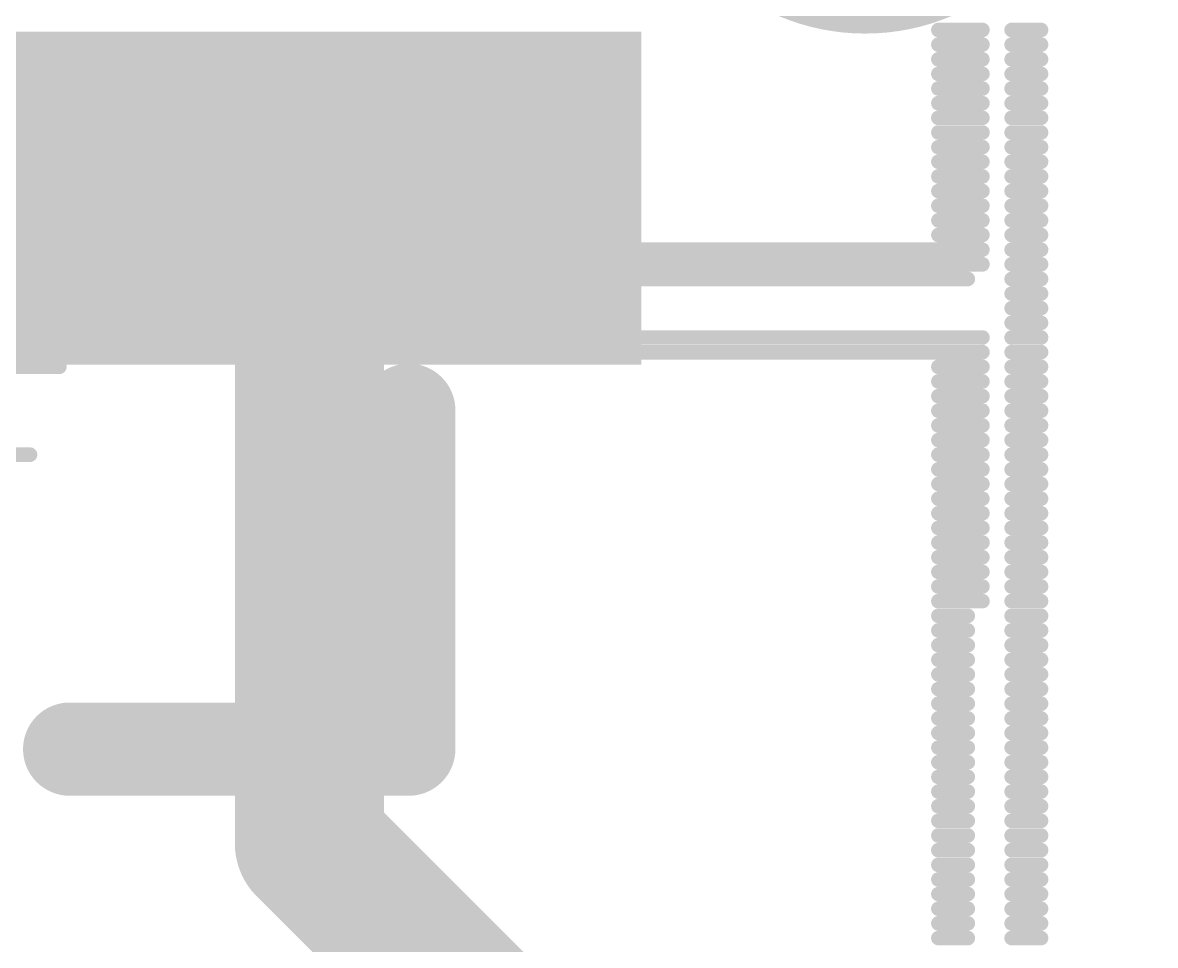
# Model space of a CAD drawing. Header units: inches. Extents: x -8 to 384, y -12 to 64.
# Drawn here: x 12.392 to 13.933, y 3.285 to 4.541 of the extents above; entities that cross this region are included whole.
import ezdxf

# ---------------------------------------------------------------- set-up
doc = ezdxf.new("R2010")
doc.units = ezdxf.units.IN
for name, color, linetype in [('Board_outline', 216, 'Continuous'), ('Bottom Layer', 5, 'Continuous'), ('Bottom Overlay', 54, 'Continuous'), ('Top Layer', 1, 'Continuous'), ('Top Overlay', 2, 'Continuous'), ('Top Paste', 8, 'Continuous'), ('Top Solder', 216, 'Continuous')]:
    doc.layers.add(name, color=color, linetype=linetype)

# ---------------------------------------------------------------- blocks, each defined once
blk = doc.blocks.new('QFN64_45')
at = {"layer": 'Top Layer'}
blk.add_hatch(color=1, dxfattribs=at).paths.add_polyline_path([(4.05, -3.625), (4.75, -3.625), (4.75, -3.875), (4.05, -3.875)])
at = {"layer": 'Top Paste'}
blk.add_hatch(color=8, dxfattribs=at).paths.add_polyline_path([(4.05, -3.625), (4.75, -3.625), (4.75, -3.875), (4.05, -3.875)])
at = {"layer": 'Top Solder'}
blk.add_hatch(color=216, dxfattribs=at).paths.add_polyline_path([(3.9484, -3.5234), (4.8516, -3.5234), (4.8516, -3.9766), (3.9484, -3.9766)])
at = {"layer": 'Top Overlay'}
for points in [[(4.535, -4.5, 0.127, 0.127, 0), (4.535, -4.0386, 0.127, 0.127, 0)], [(4.0736, -4.5, 0.127, 0.127, 0), (4.535, -4.5, 0.127, 0.127, 0)]]:
    blk.add_lwpolyline(points, format="xyseb", dxfattribs=at)
for points in [[(4.5033, -4.0386, 0.0635, 0.0635, 1), (4.5668, -4.0386, 0.0635, 0.0635, 1)], [(4.0419, -4.5, 0.0635, 0.0635, 1), (4.1054, -4.5, 0.0635, 0.0635, 1)], [(4.5033, -4.5, 0.0635, 0.0635, 1), (4.5668, -4.5, 0.0635, 0.0635, 1)], [(4.5033, -4.5, 0.0635, 0.0635, 1), (4.5668, -4.5, 0.0635, 0.0635, 1)]]:
    blk.add_lwpolyline(points, format="xyseb", close=True, dxfattribs=at)

msp = doc.modelspace()

# ---------------------------------------------------------------- hatches: boundary and pattern name
at = {"layer": 'Bottom Layer'}
h = msp.add_hatch(color=5, dxfattribs=at)
edge = h.paths.add_edge_path()
edge.add_arc((13.5382, 4.826), 0.3, 0, 360)
at = {"layer": 'Top Layer'}
h = msp.add_hatch(color=1, dxfattribs=at)
edge = h.paths.add_edge_path()
edge.add_arc((13.5382, 4.826), 0.3, 0, 360)

# ---------------------------------------------------------------- linework, layer by layer
at = {"layer": 'Board_outline'}
msp.add_lwpolyline([(37.5368, 13.3604, 0.254, 0.254, 1), (-7.4632, 13.3604, 0.254, 0.254, 1)], format="xyseb", close=True, dxfattribs=at)
at = {"layer": 'Bottom Overlay'}
for points in [[(13.6379, 4.5309, 0.0199, 0.0199, 0), (13.6977, 4.5309, 0.0199, 0.0199, 0)], [(13.7376, 4.5309, 0.0199, 0.0199, 0), (13.7775, 4.5309, 0.0199, 0.0199, 0)], [(13.6379, 4.511, 0.0199, 0.0199, 0), (13.6977, 4.511, 0.0199, 0.0199, 0)], [(13.7376, 4.511, 0.0199, 0.0199, 0), (13.7775, 4.511, 0.0199, 0.0199, 0)], [(13.6379, 4.491, 0.0199, 0.0199, 0), (13.6977, 4.491, 0.0199, 0.0199, 0)], [(13.7376, 4.491, 0.0199, 0.0199, 0), (13.7775, 4.491, 0.0199, 0.0199, 0)], [(13.6379, 4.4711, 0.0199, 0.0199, 0), (13.6977, 4.4711, 0.0199, 0.0199, 0)], [(13.7376, 4.4711, 0.0199, 0.0199, 0), (13.7775, 4.4711, 0.0199, 0.0199, 0)], [(13.6379, 4.4512, 0.0199, 0.0199, 0), (13.6977, 4.4512, 0.0199, 0.0199, 0)], [(13.7376, 4.4512, 0.0199, 0.0199, 0), (13.7775, 4.4512, 0.0199, 0.0199, 0)], [(13.6379, 4.4312, 0.0199, 0.0199, 0), (13.6977, 4.4312, 0.0199, 0.0199, 0)], [(13.7376, 4.4312, 0.0199, 0.0199, 0), (13.7775, 4.4312, 0.0199, 0.0199, 0)], [(13.6379, 4.4113, 0.0199, 0.0199, 0), (13.6977, 4.4113, 0.0199, 0.0199, 0)], [(13.7376, 4.4113, 0.0199, 0.0199, 0), (13.7775, 4.4113, 0.0199, 0.0199, 0)], [(13.6379, 4.3913, 0.0199, 0.0199, 0), (13.6977, 4.3913, 0.0199, 0.0199, 0)], [(13.7376, 4.3913, 0.0199, 0.0199, 0), (13.7775, 4.3913, 0.0199, 0.0199, 0)], [(13.6379, 4.3714, 0.0199, 0.0199, 0), (13.6977, 4.3714, 0.0199, 0.0199, 0)], [(13.7376, 4.3714, 0.0199, 0.0199, 0), (13.7775, 4.3714, 0.0199, 0.0199, 0)], [(13.6379, 4.3515, 0.0199, 0.0199, 0), (13.6977, 4.3515, 0.0199, 0.0199, 0)], [(13.7376, 4.3515, 0.0199, 0.0199, 0), (13.7775, 4.3515, 0.0199, 0.0199, 0)], [(13.6379, 4.3315, 0.0199, 0.0199, 0), (13.6977, 4.3315, 0.0199, 0.0199, 0)], [(13.7376, 4.3315, 0.0199, 0.0199, 0), (13.7775, 4.3315, 0.0199, 0.0199, 0)], [(13.6379, 4.3116, 0.0199, 0.0199, 0), (13.6977, 4.3116, 0.0199, 0.0199, 0)], [(13.7376, 4.3116, 0.0199, 0.0199, 0), (13.7775, 4.3116, 0.0199, 0.0199, 0)], [(13.6379, 4.2916, 0.0199, 0.0199, 0), (13.6977, 4.2916, 0.0199, 0.0199, 0)], [(13.7376, 4.2916, 0.0199, 0.0199, 0), (13.7775, 4.2916, 0.0199, 0.0199, 0)], [(13.6379, 4.2717, 0.0199, 0.0199, 0), (13.6977, 4.2717, 0.0199, 0.0199, 0)], [(13.7376, 4.2717, 0.0199, 0.0199, 0), (13.7775, 4.2717, 0.0199, 0.0199, 0)], [(12.3817, 4.2518, 0.0199, 0.0199, 0), (12.4215, 4.2518, 0.0199, 0.0199, 0)], [(13.6379, 4.2518, 0.0199, 0.0199, 0), (13.6977, 4.2518, 0.0199, 0.0199, 0)], [(13.7376, 4.2518, 0.0199, 0.0199, 0), (13.7775, 4.2518, 0.0199, 0.0199, 0)], [(12.3418, 4.2318, 0.0199, 0.0199, 0), (13.6977, 4.2318, 0.0199, 0.0199, 0)], [(13.7376, 4.2318, 0.0199, 0.0199, 0), (13.7775, 4.2318, 0.0199, 0.0199, 0)], [(12.3418, 4.2119, 0.0199, 0.0199, 0), (13.6977, 4.2119, 0.0199, 0.0199, 0)], [(13.7376, 4.2119, 0.0199, 0.0199, 0), (13.7775, 4.2119, 0.0199, 0.0199, 0)], [(12.3418, 4.1919, 0.0199, 0.0199, 0), (13.6778, 4.1919, 0.0199, 0.0199, 0)], [(13.7376, 4.1919, 0.0199, 0.0199, 0), (13.7775, 4.1919, 0.0199, 0.0199, 0)], [(12.3418, 4.172, 0.0199, 0.0199, 0), (12.4415, 4.172, 0.0199, 0.0199, 0)], [(13.7376, 4.172, 0.0199, 0.0199, 0), (13.7775, 4.172, 0.0199, 0.0199, 0)], [(12.3617, 4.1521, 0.0199, 0.0199, 0), (12.4415, 4.1521, 0.0199, 0.0199, 0)], [(13.7376, 4.1521, 0.0199, 0.0199, 0), (13.7775, 4.1521, 0.0199, 0.0199, 0)], [(12.3617, 4.1321, 0.0199, 0.0199, 0), (12.4415, 4.1321, 0.0199, 0.0199, 0)], [(13.7376, 4.1321, 0.0199, 0.0199, 0), (13.7775, 4.1321, 0.0199, 0.0199, 0)], [(12.3418, 4.1122, 0.0199, 0.0199, 0), (13.6977, 4.1122, 0.0199, 0.0199, 0)], [(13.7376, 4.1122, 0.0199, 0.0199, 0), (13.7775, 4.1122, 0.0199, 0.0199, 0)], [(12.3418, 4.0922, 0.0199, 0.0199, 0), (13.6977, 4.0922, 0.0199, 0.0199, 0)], [(13.7376, 4.0922, 0.0199, 0.0199, 0), (13.7775, 4.0922, 0.0199, 0.0199, 0)], [(12.3617, 4.0723, 0.0199, 0.0199, 0), (12.4415, 4.0723, 0.0199, 0.0199, 0)], [(13.6379, 4.0723, 0.0199, 0.0199, 0), (13.6977, 4.0723, 0.0199, 0.0199, 0)], [(13.7376, 4.0723, 0.0199, 0.0199, 0), (13.7775, 4.0723, 0.0199, 0.0199, 0)], [(13.6379, 4.0524, 0.0199, 0.0199, 0), (13.6977, 4.0524, 0.0199, 0.0199, 0)], [(13.7376, 4.0524, 0.0199, 0.0199, 0), (13.7775, 4.0524, 0.0199, 0.0199, 0)], [(13.6379, 4.0324, 0.0199, 0.0199, 0), (13.6977, 4.0324, 0.0199, 0.0199, 0)], [(13.7376, 4.0324, 0.0199, 0.0199, 0), (13.7775, 4.0324, 0.0199, 0.0199, 0)], [(13.6379, 4.0125, 0.0199, 0.0199, 0), (13.6977, 4.0125, 0.0199, 0.0199, 0)], [(13.7376, 4.0125, 0.0199, 0.0199, 0), (13.7775, 4.0125, 0.0199, 0.0199, 0)], [(13.6379, 3.9925, 0.0199, 0.0199, 0), (13.6977, 3.9925, 0.0199, 0.0199, 0)], [(13.7376, 3.9925, 0.0199, 0.0199, 0), (13.7775, 3.9925, 0.0199, 0.0199, 0)], [(13.6379, 3.9726, 0.0199, 0.0199, 0), (13.6977, 3.9726, 0.0199, 0.0199, 0)], [(13.7376, 3.9726, 0.0199, 0.0199, 0), (13.7775, 3.9726, 0.0199, 0.0199, 0)], [(12.282, 3.9527, 0.0199, 0.0199, 0), (12.4016, 3.9527, 0.0199, 0.0199, 0)], [(13.6379, 3.9527, 0.0199, 0.0199, 0), (13.6977, 3.9527, 0.0199, 0.0199, 0)], [(13.7376, 3.9527, 0.0199, 0.0199, 0), (13.7775, 3.9527, 0.0199, 0.0199, 0)], [(13.6379, 3.9327, 0.0199, 0.0199, 0), (13.6977, 3.9327, 0.0199, 0.0199, 0)], [(13.7376, 3.9327, 0.0199, 0.0199, 0), (13.7775, 3.9327, 0.0199, 0.0199, 0)], [(13.6379, 3.9128, 0.0199, 0.0199, 0), (13.6977, 3.9128, 0.0199, 0.0199, 0)], [(13.7376, 3.9128, 0.0199, 0.0199, 0), (13.7775, 3.9128, 0.0199, 0.0199, 0)], [(13.6379, 3.8928, 0.0199, 0.0199, 0), (13.6977, 3.8928, 0.0199, 0.0199, 0)], [(13.7376, 3.8928, 0.0199, 0.0199, 0), (13.7775, 3.8928, 0.0199, 0.0199, 0)], [(13.6379, 3.8729, 0.0199, 0.0199, 0), (13.6977, 3.8729, 0.0199, 0.0199, 0)], [(13.7376, 3.8729, 0.0199, 0.0199, 0), (13.7775, 3.8729, 0.0199, 0.0199, 0)], [(13.6379, 3.853, 0.0199, 0.0199, 0), (13.6977, 3.853, 0.0199, 0.0199, 0)], [(13.7376, 3.853, 0.0199, 0.0199, 0), (13.7775, 3.853, 0.0199, 0.0199, 0)], [(13.6379, 3.833, 0.0199, 0.0199, 0), (13.6977, 3.833, 0.0199, 0.0199, 0)], [(13.7376, 3.833, 0.0199, 0.0199, 0), (13.7775, 3.833, 0.0199, 0.0199, 0)], [(13.6379, 3.8131, 0.0199, 0.0199, 0), (13.6977, 3.8131, 0.0199, 0.0199, 0)], [(13.7376, 3.8131, 0.0199, 0.0199, 0), (13.7775, 3.8131, 0.0199, 0.0199, 0)], [(13.6379, 3.7931, 0.0199, 0.0199, 0), (13.6977, 3.7931, 0.0199, 0.0199, 0)], [(13.7376, 3.7931, 0.0199, 0.0199, 0), (13.7775, 3.7931, 0.0199, 0.0199, 0)], [(13.6379, 3.7732, 0.0199, 0.0199, 0), (13.6977, 3.7732, 0.0199, 0.0199, 0)], [(13.7376, 3.7732, 0.0199, 0.0199, 0), (13.7775, 3.7732, 0.0199, 0.0199, 0)], [(13.6379, 3.7533, 0.0199, 0.0199, 0), (13.6977, 3.7533, 0.0199, 0.0199, 0)], [(13.7376, 3.7533, 0.0199, 0.0199, 0), (13.7775, 3.7533, 0.0199, 0.0199, 0)], [(13.6379, 3.7333, 0.0199, 0.0199, 0), (13.6778, 3.7333, 0.0199, 0.0199, 0)], [(13.7376, 3.7333, 0.0199, 0.0199, 0), (13.7775, 3.7333, 0.0199, 0.0199, 0)], [(13.6379, 3.7134, 0.0199, 0.0199, 0), (13.6778, 3.7134, 0.0199, 0.0199, 0)], [(13.7376, 3.7134, 0.0199, 0.0199, 0), (13.7775, 3.7134, 0.0199, 0.0199, 0)], [(13.6379, 3.6934, 0.0199, 0.0199, 0), (13.6778, 3.6934, 0.0199, 0.0199, 0)], [(13.7376, 3.6934, 0.0199, 0.0199, 0), (13.7775, 3.6934, 0.0199, 0.0199, 0)], [(13.6379, 3.6735, 0.0199, 0.0199, 0), (13.6778, 3.6735, 0.0199, 0.0199, 0)], [(13.7376, 3.6735, 0.0199, 0.0199, 0), (13.7775, 3.6735, 0.0199, 0.0199, 0)], [(13.6379, 3.6536, 0.0199, 0.0199, 0), (13.6778, 3.6536, 0.0199, 0.0199, 0)], [(13.7376, 3.6536, 0.0199, 0.0199, 0), (13.7775, 3.6536, 0.0199, 0.0199, 0)], [(13.6379, 3.6336, 0.0199, 0.0199, 0), (13.6778, 3.6336, 0.0199, 0.0199, 0)], [(13.7376, 3.6336, 0.0199, 0.0199, 0), (13.7775, 3.6336, 0.0199, 0.0199, 0)], [(13.6379, 3.6137, 0.0199, 0.0199, 0), (13.6778, 3.6137, 0.0199, 0.0199, 0)], [(13.7376, 3.6137, 0.0199, 0.0199, 0), (13.7775, 3.6137, 0.0199, 0.0199, 0)], [(13.6379, 3.5937, 0.0199, 0.0199, 0), (13.6778, 3.5937, 0.0199, 0.0199, 0)], [(13.7376, 3.5937, 0.0199, 0.0199, 0), (13.7775, 3.5937, 0.0199, 0.0199, 0)], [(13.6379, 3.5738, 0.0199, 0.0199, 0), (13.6778, 3.5738, 0.0199, 0.0199, 0)], [(13.7376, 3.5738, 0.0199, 0.0199, 0), (13.7775, 3.5738, 0.0199, 0.0199, 0)], [(13.6379, 3.5539, 0.0199, 0.0199, 0), (13.6778, 3.5539, 0.0199, 0.0199, 0)], [(13.7376, 3.5539, 0.0199, 0.0199, 0), (13.7775, 3.5539, 0.0199, 0.0199, 0)], [(13.6379, 3.5339, 0.0199, 0.0199, 0), (13.6778, 3.5339, 0.0199, 0.0199, 0)], [(13.7376, 3.5339, 0.0199, 0.0199, 0), (13.7775, 3.5339, 0.0199, 0.0199, 0)], [(13.6379, 3.514, 0.0199, 0.0199, 0), (13.6778, 3.514, 0.0199, 0.0199, 0)], [(13.7376, 3.514, 0.0199, 0.0199, 0), (13.7775, 3.514, 0.0199, 0.0199, 0)], [(13.6379, 3.494, 0.0199, 0.0199, 0), (13.6778, 3.494, 0.0199, 0.0199, 0)], [(13.7376, 3.494, 0.0199, 0.0199, 0), (13.7775, 3.494, 0.0199, 0.0199, 0)], [(13.6379, 3.4741, 0.0199, 0.0199, 0), (13.6778, 3.4741, 0.0199, 0.0199, 0)], [(13.7376, 3.4741, 0.0199, 0.0199, 0), (13.7775, 3.4741, 0.0199, 0.0199, 0)], [(13.6379, 3.4542, 0.0199, 0.0199, 0), (13.6778, 3.4542, 0.0199, 0.0199, 0)], [(13.7376, 3.4542, 0.0199, 0.0199, 0), (13.7775, 3.4542, 0.0199, 0.0199, 0)], [(13.6379, 3.4342, 0.0199, 0.0199, 0), (13.6778, 3.4342, 0.0199, 0.0199, 0)], [(13.7376, 3.4342, 0.0199, 0.0199, 0), (13.7775, 3.4342, 0.0199, 0.0199, 0)], [(13.6379, 3.4143, 0.0199, 0.0199, 0), (13.6778, 3.4143, 0.0199, 0.0199, 0)], [(13.7376, 3.4143, 0.0199, 0.0199, 0), (13.7775, 3.4143, 0.0199, 0.0199, 0)], [(13.6379, 3.3943, 0.0199, 0.0199, 0), (13.6778, 3.3943, 0.0199, 0.0199, 0)], [(13.7376, 3.3943, 0.0199, 0.0199, 0), (13.7775, 3.3943, 0.0199, 0.0199, 0)], [(13.6379, 3.3744, 0.0199, 0.0199, 0), (13.6778, 3.3744, 0.0199, 0.0199, 0)], [(13.7376, 3.3744, 0.0199, 0.0199, 0), (13.7775, 3.3744, 0.0199, 0.0199, 0)], [(13.6379, 3.3545, 0.0199, 0.0199, 0), (13.6778, 3.3545, 0.0199, 0.0199, 0)], [(13.7376, 3.3545, 0.0199, 0.0199, 0), (13.7775, 3.3545, 0.0199, 0.0199, 0)], [(13.6379, 3.3345, 0.0199, 0.0199, 0), (13.6778, 3.3345, 0.0199, 0.0199, 0)], [(13.7376, 3.3345, 0.0199, 0.0199, 0), (13.7775, 3.3345, 0.0199, 0.0199, 0)], [(13.6379, 3.3146, 0.0199, 0.0199, 0), (13.6778, 3.3146, 0.0199, 0.0199, 0)], [(13.7376, 3.3146, 0.0199, 0.0199, 0), (13.7775, 3.3146, 0.0199, 0.0199, 0)], [(13.6379, 3.2946, 0.0199, 0.0199, 0), (13.6778, 3.2946, 0.0199, 0.0199, 0)], [(13.7376, 3.2946, 0.0199, 0.0199, 0), (13.7775, 3.2946, 0.0199, 0.0199, 0)]]:
    msp.add_lwpolyline(points, format="xyseb", dxfattribs=at)
for points in [[(13.6329, 4.5309, 0.00997, 0.00997, 1), (13.6429, 4.5309, 0.00997, 0.00997, 1)], [(13.6927, 4.5309, 0.00997, 0.00997, 1), (13.7027, 4.5309, 0.00997, 0.00997, 1)], [(13.7326, 4.5309, 0.00997, 0.00997, 1), (13.7426, 4.5309, 0.00997, 0.00997, 1)], [(13.7725, 4.5309, 0.00997, 0.00997, 1), (13.7825, 4.5309, 0.00997, 0.00997, 1)], [(13.6329, 4.511, 0.00997, 0.00997, 1), (13.6429, 4.511, 0.00997, 0.00997, 1)], [(13.6927, 4.511, 0.00997, 0.00997, 1), (13.7027, 4.511, 0.00997, 0.00997, 1)], [(13.7326, 4.511, 0.00997, 0.00997, 1), (13.7426, 4.511, 0.00997, 0.00997, 1)], [(13.7725, 4.511, 0.00997, 0.00997, 1), (13.7825, 4.511, 0.00997, 0.00997, 1)], [(13.6329, 4.491, 0.00997, 0.00997, 1), (13.6429, 4.491, 0.00997, 0.00997, 1)], [(13.6927, 4.491, 0.00997, 0.00997, 1), (13.7027, 4.491, 0.00997, 0.00997, 1)], [(13.7326, 4.491, 0.00997, 0.00997, 1), (13.7426, 4.491, 0.00997, 0.00997, 1)], [(13.7725, 4.491, 0.00997, 0.00997, 1), (13.7825, 4.491, 0.00997, 0.00997, 1)], [(13.6329, 4.4711, 0.00997, 0.00997, 1), (13.6429, 4.4711, 0.00997, 0.00997, 1)], [(13.6927, 4.4711, 0.00997, 0.00997, 1), (13.7027, 4.4711, 0.00997, 0.00997, 1)], [(13.7326, 4.4711, 0.00997, 0.00997, 1), (13.7426, 4.4711, 0.00997, 0.00997, 1)], [(13.7725, 4.4711, 0.00997, 0.00997, 1), (13.7825, 4.4711, 0.00997, 0.00997, 1)], [(13.6329, 4.4512, 0.00997, 0.00997, 1), (13.6429, 4.4512, 0.00997, 0.00997, 1)], [(13.6927, 4.4512, 0.00997, 0.00997, 1), (13.7027, 4.4512, 0.00997, 0.00997, 1)], [(13.7326, 4.4512, 0.00997, 0.00997, 1), (13.7426, 4.4512, 0.00997, 0.00997, 1)], [(13.7725, 4.4512, 0.00997, 0.00997, 1), (13.7825, 4.4512, 0.00997, 0.00997, 1)], [(13.6329, 4.4312, 0.00997, 0.00997, 1), (13.6429, 4.4312, 0.00997, 0.00997, 1)], [(13.6927, 4.4312, 0.00997, 0.00997, 1), (13.7027, 4.4312, 0.00997, 0.00997, 1)], [(13.7326, 4.4312, 0.00997, 0.00997, 1), (13.7426, 4.4312, 0.00997, 0.00997, 1)], [(13.7725, 4.4312, 0.00997, 0.00997, 1), (13.7825, 4.4312, 0.00997, 0.00997, 1)], [(13.6329, 4.4113, 0.00997, 0.00997, 1), (13.6429, 4.4113, 0.00997, 0.00997, 1)], [(13.6927, 4.4113, 0.00997, 0.00997, 1), (13.7027, 4.4113, 0.00997, 0.00997, 1)], [(13.7326, 4.4113, 0.00997, 0.00997, 1), (13.7426, 4.4113, 0.00997, 0.00997, 1)], [(13.7725, 4.4113, 0.00997, 0.00997, 1), (13.7825, 4.4113, 0.00997, 0.00997, 1)], [(13.6329, 4.3913, 0.00997, 0.00997, 1), (13.6429, 4.3913, 0.00997, 0.00997, 1)], [(13.6927, 4.3913, 0.00997, 0.00997, 1), (13.7027, 4.3913, 0.00997, 0.00997, 1)], [(13.7326, 4.3913, 0.00997, 0.00997, 1), (13.7426, 4.3913, 0.00997, 0.00997, 1)], [(13.7725, 4.3913, 0.00997, 0.00997, 1), (13.7825, 4.3913, 0.00997, 0.00997, 1)], [(13.6329, 4.3714, 0.00997, 0.00997, 1), (13.6429, 4.3714, 0.00997, 0.00997, 1)], [(13.6927, 4.3714, 0.00997, 0.00997, 1), (13.7027, 4.3714, 0.00997, 0.00997, 1)], [(13.7326, 4.3714, 0.00997, 0.00997, 1), (13.7426, 4.3714, 0.00997, 0.00997, 1)], [(13.7725, 4.3714, 0.00997, 0.00997, 1), (13.7825, 4.3714, 0.00997, 0.00997, 1)], [(13.6329, 4.3515, 0.00997, 0.00997, 1), (13.6429, 4.3515, 0.00997, 0.00997, 1)], [(13.6927, 4.3515, 0.00997, 0.00997, 1), (13.7027, 4.3515, 0.00997, 0.00997, 1)], [(13.7326, 4.3515, 0.00997, 0.00997, 1), (13.7426, 4.3515, 0.00997, 0.00997, 1)], [(13.7725, 4.3515, 0.00997, 0.00997, 1), (13.7825, 4.3515, 0.00997, 0.00997, 1)], [(13.6329, 4.3315, 0.00997, 0.00997, 1), (13.6429, 4.3315, 0.00997, 0.00997, 1)], [(13.6927, 4.3315, 0.00997, 0.00997, 1), (13.7027, 4.3315, 0.00997, 0.00997, 1)], [(13.7326, 4.3315, 0.00997, 0.00997, 1), (13.7426, 4.3315, 0.00997, 0.00997, 1)], [(13.7725, 4.3315, 0.00997, 0.00997, 1), (13.7825, 4.3315, 0.00997, 0.00997, 1)], [(13.6329, 4.3116, 0.00997, 0.00997, 1), (13.6429, 4.3116, 0.00997, 0.00997, 1)], [(13.6927, 4.3116, 0.00997, 0.00997, 1), (13.7027, 4.3116, 0.00997, 0.00997, 1)], [(13.7326, 4.3116, 0.00997, 0.00997, 1), (13.7426, 4.3116, 0.00997, 0.00997, 1)], [(13.7725, 4.3116, 0.00997, 0.00997, 1), (13.7825, 4.3116, 0.00997, 0.00997, 1)], [(13.6329, 4.2916, 0.00997, 0.00997, 1), (13.6429, 4.2916, 0.00997, 0.00997, 1)], [(13.6927, 4.2916, 0.00997, 0.00997, 1), (13.7027, 4.2916, 0.00997, 0.00997, 1)], [(13.7326, 4.2916, 0.00997, 0.00997, 1), (13.7426, 4.2916, 0.00997, 0.00997, 1)], [(13.7725, 4.2916, 0.00997, 0.00997, 1), (13.7825, 4.2916, 0.00997, 0.00997, 1)], [(13.6329, 4.2717, 0.00997, 0.00997, 1), (13.6429, 4.2717, 0.00997, 0.00997, 1)], [(13.6927, 4.2717, 0.00997, 0.00997, 1), (13.7027, 4.2717, 0.00997, 0.00997, 1)], [(13.7326, 4.2717, 0.00997, 0.00997, 1), (13.7426, 4.2717, 0.00997, 0.00997, 1)], [(13.7725, 4.2717, 0.00997, 0.00997, 1), (13.7825, 4.2717, 0.00997, 0.00997, 1)], [(12.4166, 4.2518, 0.00997, 0.00997, 1), (12.4265, 4.2518, 0.00997, 0.00997, 1)], [(13.6329, 4.2518, 0.00997, 0.00997, 1), (13.6429, 4.2518, 0.00997, 0.00997, 1)], [(13.6927, 4.2518, 0.00997, 0.00997, 1), (13.7027, 4.2518, 0.00997, 0.00997, 1)], [(13.7326, 4.2518, 0.00997, 0.00997, 1), (13.7426, 4.2518, 0.00997, 0.00997, 1)], [(13.7725, 4.2518, 0.00997, 0.00997, 1), (13.7825, 4.2518, 0.00997, 0.00997, 1)], [(13.6927, 4.2318, 0.00997, 0.00997, 1), (13.7027, 4.2318, 0.00997, 0.00997, 1)], [(13.7326, 4.2318, 0.00997, 0.00997, 1), (13.7426, 4.2318, 0.00997, 0.00997, 1)], [(13.7725, 4.2318, 0.00997, 0.00997, 1), (13.7825, 4.2318, 0.00997, 0.00997, 1)], [(13.6927, 4.2119, 0.00997, 0.00997, 1), (13.7027, 4.2119, 0.00997, 0.00997, 1)], [(13.7326, 4.2119, 0.00997, 0.00997, 1), (13.7426, 4.2119, 0.00997, 0.00997, 1)], [(13.7725, 4.2119, 0.00997, 0.00997, 1), (13.7825, 4.2119, 0.00997, 0.00997, 1)], [(13.6728, 4.1919, 0.00997, 0.00997, 1), (13.6828, 4.1919, 0.00997, 0.00997, 1)], [(13.7326, 4.1919, 0.00997, 0.00997, 1), (13.7426, 4.1919, 0.00997, 0.00997, 1)], [(13.7725, 4.1919, 0.00997, 0.00997, 1), (13.7825, 4.1919, 0.00997, 0.00997, 1)], [(12.4365, 4.172, 0.00997, 0.00997, 1), (12.4465, 4.172, 0.00997, 0.00997, 1)], [(13.7326, 4.172, 0.00997, 0.00997, 1), (13.7426, 4.172, 0.00997, 0.00997, 1)], [(13.7725, 4.172, 0.00997, 0.00997, 1), (13.7825, 4.172, 0.00997, 0.00997, 1)], [(12.4365, 4.1521, 0.00997, 0.00997, 1), (12.4465, 4.1521, 0.00997, 0.00997, 1)], [(13.7326, 4.1521, 0.00997, 0.00997, 1), (13.7426, 4.1521, 0.00997, 0.00997, 1)], [(13.7725, 4.1521, 0.00997, 0.00997, 1), (13.7825, 4.1521, 0.00997, 0.00997, 1)], [(12.4365, 4.1321, 0.00997, 0.00997, 1), (12.4465, 4.1321, 0.00997, 0.00997, 1)], [(13.7326, 4.1321, 0.00997, 0.00997, 1), (13.7426, 4.1321, 0.00997, 0.00997, 1)], [(13.7725, 4.1321, 0.00997, 0.00997, 1), (13.7825, 4.1321, 0.00997, 0.00997, 1)], [(13.6927, 4.1122, 0.00997, 0.00997, 1), (13.7027, 4.1122, 0.00997, 0.00997, 1)], [(13.7326, 4.1122, 0.00997, 0.00997, 1), (13.7426, 4.1122, 0.00997, 0.00997, 1)], [(13.7725, 4.1122, 0.00997, 0.00997, 1), (13.7825, 4.1122, 0.00997, 0.00997, 1)], [(13.6927, 4.0922, 0.00997, 0.00997, 1), (13.7027, 4.0922, 0.00997, 0.00997, 1)], [(13.7326, 4.0922, 0.00997, 0.00997, 1), (13.7426, 4.0922, 0.00997, 0.00997, 1)], [(13.7725, 4.0922, 0.00997, 0.00997, 1), (13.7825, 4.0922, 0.00997, 0.00997, 1)], [(12.4365, 4.0723, 0.00997, 0.00997, 1), (12.4465, 4.0723, 0.00997, 0.00997, 1)], [(13.6329, 4.0723, 0.00997, 0.00997, 1), (13.6429, 4.0723, 0.00997, 0.00997, 1)], [(13.6927, 4.0723, 0.00997, 0.00997, 1), (13.7027, 4.0723, 0.00997, 0.00997, 1)], [(13.7326, 4.0723, 0.00997, 0.00997, 1), (13.7426, 4.0723, 0.00997, 0.00997, 1)], [(13.7725, 4.0723, 0.00997, 0.00997, 1), (13.7825, 4.0723, 0.00997, 0.00997, 1)], [(13.6329, 4.0524, 0.00997, 0.00997, 1), (13.6429, 4.0524, 0.00997, 0.00997, 1)], [(13.6927, 4.0524, 0.00997, 0.00997, 1), (13.7027, 4.0524, 0.00997, 0.00997, 1)], [(13.7326, 4.0524, 0.00997, 0.00997, 1), (13.7426, 4.0524, 0.00997, 0.00997, 1)], [(13.7725, 4.0524, 0.00997, 0.00997, 1), (13.7825, 4.0524, 0.00997, 0.00997, 1)], [(13.6329, 4.0324, 0.00997, 0.00997, 1), (13.6429, 4.0324, 0.00997, 0.00997, 1)], [(13.6927, 4.0324, 0.00997, 0.00997, 1), (13.7027, 4.0324, 0.00997, 0.00997, 1)], [(13.7326, 4.0324, 0.00997, 0.00997, 1), (13.7426, 4.0324, 0.00997, 0.00997, 1)], [(13.7725, 4.0324, 0.00997, 0.00997, 1), (13.7825, 4.0324, 0.00997, 0.00997, 1)], [(13.6329, 4.0125, 0.00997, 0.00997, 1), (13.6429, 4.0125, 0.00997, 0.00997, 1)], [(13.6927, 4.0125, 0.00997, 0.00997, 1), (13.7027, 4.0125, 0.00997, 0.00997, 1)], [(13.7326, 4.0125, 0.00997, 0.00997, 1), (13.7426, 4.0125, 0.00997, 0.00997, 1)], [(13.7725, 4.0125, 0.00997, 0.00997, 1), (13.7825, 4.0125, 0.00997, 0.00997, 1)], [(13.6329, 3.9925, 0.00997, 0.00997, 1), (13.6429, 3.9925, 0.00997, 0.00997, 1)], [(13.6927, 3.9925, 0.00997, 0.00997, 1), (13.7027, 3.9925, 0.00997, 0.00997, 1)], [(13.7326, 3.9925, 0.00997, 0.00997, 1), (13.7426, 3.9925, 0.00997, 0.00997, 1)], [(13.7725, 3.9925, 0.00997, 0.00997, 1), (13.7825, 3.9925, 0.00997, 0.00997, 1)], [(13.6329, 3.9726, 0.00997, 0.00997, 1), (13.6429, 3.9726, 0.00997, 0.00997, 1)], [(13.6927, 3.9726, 0.00997, 0.00997, 1), (13.7027, 3.9726, 0.00997, 0.00997, 1)], [(13.7326, 3.9726, 0.00997, 0.00997, 1), (13.7426, 3.9726, 0.00997, 0.00997, 1)], [(13.7725, 3.9726, 0.00997, 0.00997, 1), (13.7825, 3.9726, 0.00997, 0.00997, 1)], [(12.3966, 3.9527, 0.00997, 0.00997, 1), (12.4066, 3.9527, 0.00997, 0.00997, 1)], [(13.6329, 3.9527, 0.00997, 0.00997, 1), (13.6429, 3.9527, 0.00997, 0.00997, 1)], [(13.6927, 3.9527, 0.00997, 0.00997, 1), (13.7027, 3.9527, 0.00997, 0.00997, 1)], [(13.7326, 3.9527, 0.00997, 0.00997, 1), (13.7426, 3.9527, 0.00997, 0.00997, 1)], [(13.7725, 3.9527, 0.00997, 0.00997, 1), (13.7825, 3.9527, 0.00997, 0.00997, 1)], [(13.6329, 3.9327, 0.00997, 0.00997, 1), (13.6429, 3.9327, 0.00997, 0.00997, 1)], [(13.6927, 3.9327, 0.00997, 0.00997, 1), (13.7027, 3.9327, 0.00997, 0.00997, 1)], [(13.7326, 3.9327, 0.00997, 0.00997, 1), (13.7426, 3.9327, 0.00997, 0.00997, 1)], [(13.7725, 3.9327, 0.00997, 0.00997, 1), (13.7825, 3.9327, 0.00997, 0.00997, 1)], [(13.6329, 3.9128, 0.00997, 0.00997, 1), (13.6429, 3.9128, 0.00997, 0.00997, 1)], [(13.6927, 3.9128, 0.00997, 0.00997, 1), (13.7027, 3.9128, 0.00997, 0.00997, 1)], [(13.7326, 3.9128, 0.00997, 0.00997, 1), (13.7426, 3.9128, 0.00997, 0.00997, 1)], [(13.7725, 3.9128, 0.00997, 0.00997, 1), (13.7825, 3.9128, 0.00997, 0.00997, 1)], [(13.6329, 3.8928, 0.00997, 0.00997, 1), (13.6429, 3.8928, 0.00997, 0.00997, 1)], [(13.6927, 3.8928, 0.00997, 0.00997, 1), (13.7027, 3.8928, 0.00997, 0.00997, 1)], [(13.7326, 3.8928, 0.00997, 0.00997, 1), (13.7426, 3.8928, 0.00997, 0.00997, 1)], [(13.7725, 3.8928, 0.00997, 0.00997, 1), (13.7825, 3.8928, 0.00997, 0.00997, 1)], [(13.6329, 3.8729, 0.00997, 0.00997, 1), (13.6429, 3.8729, 0.00997, 0.00997, 1)], [(13.6927, 3.8729, 0.00997, 0.00997, 1), (13.7027, 3.8729, 0.00997, 0.00997, 1)], [(13.7326, 3.8729, 0.00997, 0.00997, 1), (13.7426, 3.8729, 0.00997, 0.00997, 1)], [(13.7725, 3.8729, 0.00997, 0.00997, 1), (13.7825, 3.8729, 0.00997, 0.00997, 1)], [(13.6329, 3.853, 0.00997, 0.00997, 1), (13.6429, 3.853, 0.00997, 0.00997, 1)], [(13.6927, 3.853, 0.00997, 0.00997, 1), (13.7027, 3.853, 0.00997, 0.00997, 1)], [(13.7326, 3.853, 0.00997, 0.00997, 1), (13.7426, 3.853, 0.00997, 0.00997, 1)], [(13.7725, 3.853, 0.00997, 0.00997, 1), (13.7825, 3.853, 0.00997, 0.00997, 1)], [(13.6329, 3.833, 0.00997, 0.00997, 1), (13.6429, 3.833, 0.00997, 0.00997, 1)], [(13.6927, 3.833, 0.00997, 0.00997, 1), (13.7027, 3.833, 0.00997, 0.00997, 1)], [(13.7326, 3.833, 0.00997, 0.00997, 1), (13.7426, 3.833, 0.00997, 0.00997, 1)], [(13.7725, 3.833, 0.00997, 0.00997, 1), (13.7825, 3.833, 0.00997, 0.00997, 1)], [(13.6329, 3.8131, 0.00997, 0.00997, 1), (13.6429, 3.8131, 0.00997, 0.00997, 1)], [(13.6927, 3.8131, 0.00997, 0.00997, 1), (13.7027, 3.8131, 0.00997, 0.00997, 1)], [(13.7326, 3.8131, 0.00997, 0.00997, 1), (13.7426, 3.8131, 0.00997, 0.00997, 1)], [(13.7725, 3.8131, 0.00997, 0.00997, 1), (13.7825, 3.8131, 0.00997, 0.00997, 1)], [(13.6329, 3.7931, 0.00997, 0.00997, 1), (13.6429, 3.7931, 0.00997, 0.00997, 1)], [(13.6927, 3.7931, 0.00997, 0.00997, 1), (13.7027, 3.7931, 0.00997, 0.00997, 1)], [(13.7326, 3.7931, 0.00997, 0.00997, 1), (13.7426, 3.7931, 0.00997, 0.00997, 1)], [(13.7725, 3.7931, 0.00997, 0.00997, 1), (13.7825, 3.7931, 0.00997, 0.00997, 1)], [(13.6329, 3.7732, 0.00997, 0.00997, 1), (13.6429, 3.7732, 0.00997, 0.00997, 1)], [(13.6927, 3.7732, 0.00997, 0.00997, 1), (13.7027, 3.7732, 0.00997, 0.00997, 1)], [(13.7326, 3.7732, 0.00997, 0.00997, 1), (13.7426, 3.7732, 0.00997, 0.00997, 1)], [(13.7725, 3.7732, 0.00997, 0.00997, 1), (13.7825, 3.7732, 0.00997, 0.00997, 1)], [(13.6329, 3.7533, 0.00997, 0.00997, 1), (13.6429, 3.7533, 0.00997, 0.00997, 1)], [(13.6927, 3.7533, 0.00997, 0.00997, 1), (13.7027, 3.7533, 0.00997, 0.00997, 1)], [(13.7326, 3.7533, 0.00997, 0.00997, 1), (13.7426, 3.7533, 0.00997, 0.00997, 1)], [(13.7725, 3.7533, 0.00997, 0.00997, 1), (13.7825, 3.7533, 0.00997, 0.00997, 1)], [(13.6329, 3.7333, 0.00997, 0.00997, 1), (13.6429, 3.7333, 0.00997, 0.00997, 1)], [(13.6728, 3.7333, 0.00997, 0.00997, 1), (13.6828, 3.7333, 0.00997, 0.00997, 1)], [(13.7326, 3.7333, 0.00997, 0.00997, 1), (13.7426, 3.7333, 0.00997, 0.00997, 1)], [(13.7725, 3.7333, 0.00997, 0.00997, 1), (13.7825, 3.7333, 0.00997, 0.00997, 1)], [(13.6329, 3.7134, 0.00997, 0.00997, 1), (13.6429, 3.7134, 0.00997, 0.00997, 1)], [(13.6728, 3.7134, 0.00997, 0.00997, 1), (13.6828, 3.7134, 0.00997, 0.00997, 1)], [(13.7326, 3.7134, 0.00997, 0.00997, 1), (13.7426, 3.7134, 0.00997, 0.00997, 1)], [(13.7725, 3.7134, 0.00997, 0.00997, 1), (13.7825, 3.7134, 0.00997, 0.00997, 1)], [(13.6329, 3.6934, 0.00997, 0.00997, 1), (13.6429, 3.6934, 0.00997, 0.00997, 1)], [(13.6728, 3.6934, 0.00997, 0.00997, 1), (13.6828, 3.6934, 0.00997, 0.00997, 1)], [(13.7326, 3.6934, 0.00997, 0.00997, 1), (13.7426, 3.6934, 0.00997, 0.00997, 1)], [(13.7725, 3.6934, 0.00997, 0.00997, 1), (13.7825, 3.6934, 0.00997, 0.00997, 1)], [(13.6329, 3.6735, 0.00997, 0.00997, 1), (13.6429, 3.6735, 0.00997, 0.00997, 1)], [(13.6728, 3.6735, 0.00997, 0.00997, 1), (13.6828, 3.6735, 0.00997, 0.00997, 1)], [(13.7326, 3.6735, 0.00997, 0.00997, 1), (13.7426, 3.6735, 0.00997, 0.00997, 1)], [(13.7725, 3.6735, 0.00997, 0.00997, 1), (13.7825, 3.6735, 0.00997, 0.00997, 1)], [(13.6329, 3.6536, 0.00997, 0.00997, 1), (13.6429, 3.6536, 0.00997, 0.00997, 1)], [(13.6728, 3.6536, 0.00997, 0.00997, 1), (13.6828, 3.6536, 0.00997, 0.00997, 1)], [(13.7326, 3.6536, 0.00997, 0.00997, 1), (13.7426, 3.6536, 0.00997, 0.00997, 1)], [(13.7725, 3.6536, 0.00997, 0.00997, 1), (13.7825, 3.6536, 0.00997, 0.00997, 1)], [(13.6329, 3.6336, 0.00997, 0.00997, 1), (13.6429, 3.6336, 0.00997, 0.00997, 1)], [(13.6728, 3.6336, 0.00997, 0.00997, 1), (13.6828, 3.6336, 0.00997, 0.00997, 1)], [(13.7326, 3.6336, 0.00997, 0.00997, 1), (13.7426, 3.6336, 0.00997, 0.00997, 1)], [(13.7725, 3.6336, 0.00997, 0.00997, 1), (13.7825, 3.6336, 0.00997, 0.00997, 1)], [(13.6329, 3.6137, 0.00997, 0.00997, 1), (13.6429, 3.6137, 0.00997, 0.00997, 1)], [(13.6728, 3.6137, 0.00997, 0.00997, 1), (13.6828, 3.6137, 0.00997, 0.00997, 1)], [(13.7326, 3.6137, 0.00997, 0.00997, 1), (13.7426, 3.6137, 0.00997, 0.00997, 1)], [(13.7725, 3.6137, 0.00997, 0.00997, 1), (13.7825, 3.6137, 0.00997, 0.00997, 1)], [(13.6329, 3.5937, 0.00997, 0.00997, 1), (13.6429, 3.5937, 0.00997, 0.00997, 1)], [(13.6728, 3.5937, 0.00997, 0.00997, 1), (13.6828, 3.5937, 0.00997, 0.00997, 1)], [(13.7326, 3.5937, 0.00997, 0.00997, 1), (13.7426, 3.5937, 0.00997, 0.00997, 1)], [(13.7725, 3.5937, 0.00997, 0.00997, 1), (13.7825, 3.5937, 0.00997, 0.00997, 1)], [(13.6329, 3.5738, 0.00997, 0.00997, 1), (13.6429, 3.5738, 0.00997, 0.00997, 1)], [(13.6728, 3.5738, 0.00997, 0.00997, 1), (13.6828, 3.5738, 0.00997, 0.00997, 1)], [(13.7326, 3.5738, 0.00997, 0.00997, 1), (13.7426, 3.5738, 0.00997, 0.00997, 1)], [(13.7725, 3.5738, 0.00997, 0.00997, 1), (13.7825, 3.5738, 0.00997, 0.00997, 1)], [(13.6329, 3.5539, 0.00997, 0.00997, 1), (13.6429, 3.5539, 0.00997, 0.00997, 1)], [(13.6728, 3.5539, 0.00997, 0.00997, 1), (13.6828, 3.5539, 0.00997, 0.00997, 1)], [(13.7326, 3.5539, 0.00997, 0.00997, 1), (13.7426, 3.5539, 0.00997, 0.00997, 1)], [(13.7725, 3.5539, 0.00997, 0.00997, 1), (13.7825, 3.5539, 0.00997, 0.00997, 1)], [(13.6329, 3.5339, 0.00997, 0.00997, 1), (13.6429, 3.5339, 0.00997, 0.00997, 1)], [(13.6728, 3.5339, 0.00997, 0.00997, 1), (13.6828, 3.5339, 0.00997, 0.00997, 1)], [(13.7326, 3.5339, 0.00997, 0.00997, 1), (13.7426, 3.5339, 0.00997, 0.00997, 1)], [(13.7725, 3.5339, 0.00997, 0.00997, 1), (13.7825, 3.5339, 0.00997, 0.00997, 1)], [(13.6329, 3.514, 0.00997, 0.00997, 1), (13.6429, 3.514, 0.00997, 0.00997, 1)], [(13.6728, 3.514, 0.00997, 0.00997, 1), (13.6828, 3.514, 0.00997, 0.00997, 1)], [(13.7326, 3.514, 0.00997, 0.00997, 1), (13.7426, 3.514, 0.00997, 0.00997, 1)], [(13.7725, 3.514, 0.00997, 0.00997, 1), (13.7825, 3.514, 0.00997, 0.00997, 1)], [(13.6329, 3.494, 0.00997, 0.00997, 1), (13.6429, 3.494, 0.00997, 0.00997, 1)], [(13.6728, 3.494, 0.00997, 0.00997, 1), (13.6828, 3.494, 0.00997, 0.00997, 1)], [(13.7326, 3.494, 0.00997, 0.00997, 1), (13.7426, 3.494, 0.00997, 0.00997, 1)], [(13.7725, 3.494, 0.00997, 0.00997, 1), (13.7825, 3.494, 0.00997, 0.00997, 1)], [(13.6329, 3.4741, 0.00997, 0.00997, 1), (13.6429, 3.4741, 0.00997, 0.00997, 1)], [(13.6728, 3.4741, 0.00997, 0.00997, 1), (13.6828, 3.4741, 0.00997, 0.00997, 1)], [(13.7326, 3.4741, 0.00997, 0.00997, 1), (13.7426, 3.4741, 0.00997, 0.00997, 1)], [(13.7725, 3.4741, 0.00997, 0.00997, 1), (13.7825, 3.4741, 0.00997, 0.00997, 1)], [(13.6329, 3.4542, 0.00997, 0.00997, 1), (13.6429, 3.4542, 0.00997, 0.00997, 1)], [(13.6728, 3.4542, 0.00997, 0.00997, 1), (13.6828, 3.4542, 0.00997, 0.00997, 1)], [(13.7326, 3.4542, 0.00997, 0.00997, 1), (13.7426, 3.4542, 0.00997, 0.00997, 1)], [(13.7725, 3.4542, 0.00997, 0.00997, 1), (13.7825, 3.4542, 0.00997, 0.00997, 1)], [(13.6329, 3.4342, 0.00997, 0.00997, 1), (13.6429, 3.4342, 0.00997, 0.00997, 1)], [(13.6728, 3.4342, 0.00997, 0.00997, 1), (13.6828, 3.4342, 0.00997, 0.00997, 1)], [(13.7326, 3.4342, 0.00997, 0.00997, 1), (13.7426, 3.4342, 0.00997, 0.00997, 1)], [(13.7725, 3.4342, 0.00997, 0.00997, 1), (13.7825, 3.4342, 0.00997, 0.00997, 1)], [(13.6329, 3.4143, 0.00997, 0.00997, 1), (13.6429, 3.4143, 0.00997, 0.00997, 1)], [(13.6728, 3.4143, 0.00997, 0.00997, 1), (13.6828, 3.4143, 0.00997, 0.00997, 1)], [(13.7326, 3.4143, 0.00997, 0.00997, 1), (13.7426, 3.4143, 0.00997, 0.00997, 1)], [(13.7725, 3.4143, 0.00997, 0.00997, 1), (13.7825, 3.4143, 0.00997, 0.00997, 1)], [(13.6329, 3.3943, 0.00997, 0.00997, 1), (13.6429, 3.3943, 0.00997, 0.00997, 1)], [(13.6728, 3.3943, 0.00997, 0.00997, 1), (13.6828, 3.3943, 0.00997, 0.00997, 1)], [(13.7326, 3.3943, 0.00997, 0.00997, 1), (13.7426, 3.3943, 0.00997, 0.00997, 1)], [(13.7725, 3.3943, 0.00997, 0.00997, 1), (13.7825, 3.3943, 0.00997, 0.00997, 1)], [(13.6329, 3.3744, 0.00997, 0.00997, 1), (13.6429, 3.3744, 0.00997, 0.00997, 1)], [(13.6728, 3.3744, 0.00997, 0.00997, 1), (13.6828, 3.3744, 0.00997, 0.00997, 1)], [(13.7326, 3.3744, 0.00997, 0.00997, 1), (13.7426, 3.3744, 0.00997, 0.00997, 1)], [(13.7725, 3.3744, 0.00997, 0.00997, 1), (13.7825, 3.3744, 0.00997, 0.00997, 1)], [(13.6329, 3.3545, 0.00997, 0.00997, 1), (13.6429, 3.3545, 0.00997, 0.00997, 1)], [(13.6728, 3.3545, 0.00997, 0.00997, 1), (13.6828, 3.3545, 0.00997, 0.00997, 1)], [(13.7326, 3.3545, 0.00997, 0.00997, 1), (13.7426, 3.3545, 0.00997, 0.00997, 1)], [(13.7725, 3.3545, 0.00997, 0.00997, 1), (13.7825, 3.3545, 0.00997, 0.00997, 1)], [(13.6329, 3.3345, 0.00997, 0.00997, 1), (13.6429, 3.3345, 0.00997, 0.00997, 1)], [(13.6728, 3.3345, 0.00997, 0.00997, 1), (13.6828, 3.3345, 0.00997, 0.00997, 1)], [(13.7326, 3.3345, 0.00997, 0.00997, 1), (13.7426, 3.3345, 0.00997, 0.00997, 1)], [(13.7725, 3.3345, 0.00997, 0.00997, 1), (13.7825, 3.3345, 0.00997, 0.00997, 1)], [(13.6329, 3.3146, 0.00997, 0.00997, 1), (13.6429, 3.3146, 0.00997, 0.00997, 1)], [(13.6728, 3.3146, 0.00997, 0.00997, 1), (13.6828, 3.3146, 0.00997, 0.00997, 1)], [(13.7326, 3.3146, 0.00997, 0.00997, 1), (13.7426, 3.3146, 0.00997, 0.00997, 1)], [(13.7725, 3.3146, 0.00997, 0.00997, 1), (13.7825, 3.3146, 0.00997, 0.00997, 1)], [(13.6329, 3.2946, 0.00997, 0.00997, 1), (13.6429, 3.2946, 0.00997, 0.00997, 1)], [(13.6728, 3.2946, 0.00997, 0.00997, 1), (13.6828, 3.2946, 0.00997, 0.00997, 1)], [(13.7326, 3.2946, 0.00997, 0.00997, 1), (13.7426, 3.2946, 0.00997, 0.00997, 1)], [(13.7725, 3.2946, 0.00997, 0.00997, 1), (13.7825, 3.2946, 0.00997, 0.00997, 1)]]:
    msp.add_lwpolyline(points, format="xyseb", close=True, dxfattribs=at)
at = {"layer": 'Top Layer'}
for points in [[(12.782, 3.4232, 0.2032, 0.2032, 0), (12.782, 4.3018, 0.2032, 0.2032, 0)], [(12.782, 3.4232, 0.2032, 0.2032, 0), (13.8176, 2.3876, 0.2032, 0.2032, 0)]]:
    msp.add_lwpolyline(points, format="xyseb", dxfattribs=at)
for points in [[(12.7312, 4.3018, 0.1016, 0.1016, 1), (12.8328, 4.3018, 0.1016, 0.1016, 1)], [(12.7312, 3.4232, 0.1016, 0.1016, 1), (12.8328, 3.4232, 0.1016, 0.1016, 1)], [(12.7312, 3.4232, 0.1016, 0.1016, 1), (12.8328, 3.4232, 0.1016, 0.1016, 1)]]:
    msp.add_lwpolyline(points, format="xyseb", close=True, dxfattribs=at)

# ---------------------------------------------------------------- block references
msp.add_blockref('QFN64_45', (8.382, 8.0518))

doc.saveas('drawing.dxf')
